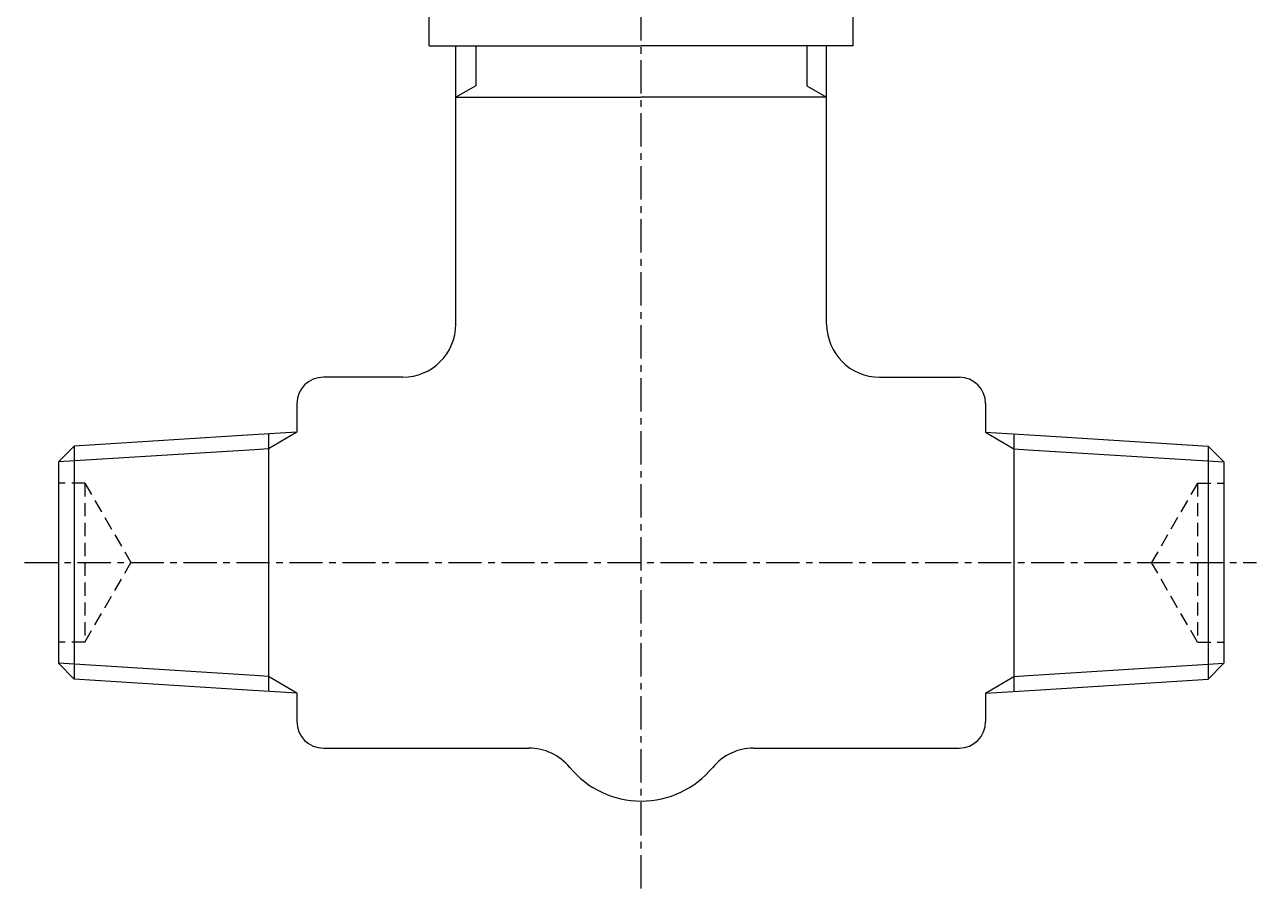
# Model space of a CAD drawing. Extents: x -13.7 to 59.4, y 117.1 to 188.3.
# Drawn here: x 12.86 to 59.36, y 119.48 to 152.07 of the extents above; entities that cross this region are included whole.
import ezdxf

# ---------------------------------------------------------------- set-up
doc = ezdxf.new("R2010")
doc.units = 0
doc.linetypes.add('CENTER', pattern=[2, 1.25, -0.25, 0.25, -0.25])
doc.linetypes.add('DASHED', pattern=[0.75, 0.5, -0.25])
doc.layers.get('0').update_dxf_attribs({"linetype": 'CONTINUOUS'})
doc.layers.add('CENTER', color=1, linetype='CENTER')

msp = doc.modelspace()

# ---------------------------------------------------------------- linework, layer by layer
at = {"color": 7, "linetype": 'CONTINUOUS'}
for p, q in [((28.134, 151.27), (28.134, 152.77)), ((44.134, 151.27), (44.134, 152.77)), ((28.134, 151.27), (36.134, 151.27)), ((29.134, 140.77), (29.134, 151.27)), ((44.134, 151.27), (36.134, 151.27)), ((43.134, 140.77), (43.134, 151.27)), ((29.134, 149.337), (36.134, 149.337)), ((43.134, 149.337), (36.134, 149.337)), ((27.134, 138.77), (24.134, 138.77)), ((45.134, 138.77), (48.134, 138.77)), ((23.134, 137.77), (23.134, 136.697)), ((49.134, 137.77), (49.134, 136.697)), ((21.062, 136.567), (14.725, 136.171)), ((21.062, 136.567), (14.725, 136.171)), ((23.134, 136.697), (21.062, 136.567)), ((23.134, 136.697), (21.062, 136.567)), ((23.134, 136.697), (22.062, 136.065)), ((22.062, 136.63), (22.062, 126.91)), ((22.062, 136.63), (22.062, 136.065)), ((49.134, 136.697), (50.206, 136.065)), ((49.134, 136.697), (51.206, 136.567)), ((49.134, 136.697), (51.206, 136.567)), ((50.206, 136.63), (50.206, 126.91)), ((50.206, 136.63), (50.206, 136.065)), ((51.206, 136.567), (57.543, 136.171)), ((51.206, 136.567), (57.543, 136.171)), ((14.134, 135.57), (14.725, 136.171)), ((14.134, 135.57), (14.725, 136.171)), ((21.532, 136.032), (14.134, 135.57)), ((14.725, 136.171), (14.725, 127.369)), ((22.062, 136.065), (21.532, 136.032)), ((57.543, 136.171), (57.543, 127.369)), ((58.134, 135.57), (57.543, 136.171)), ((58.134, 135.57), (57.543, 136.171)), ((14.134, 135.57), (14.134, 127.97)), ((14.134, 135.57), (14.134, 127.97)), ((58.134, 135.57), (58.134, 127.97)), ((58.134, 135.57), (58.134, 127.97)), ((21.532, 127.508), (14.134, 127.97)), ((14.134, 127.97), (14.725, 127.369)), ((14.134, 127.97), (14.725, 127.369)), ((58.134, 127.97), (57.543, 127.369)), ((58.134, 127.97), (57.543, 127.369)), ((22.062, 127.475), (21.532, 127.508)), ((23.134, 126.843), (22.062, 127.475)), ((49.134, 126.843), (50.206, 127.475)), ((21.062, 126.973), (14.725, 127.369)), ((21.062, 126.973), (14.725, 127.369)), ((23.134, 126.843), (21.062, 126.973)), ((23.134, 126.843), (21.062, 126.973)), ((49.134, 126.843), (51.206, 126.973)), ((49.134, 126.843), (51.206, 126.973)), ((51.206, 126.973), (57.543, 127.369)), ((51.206, 126.973), (57.543, 127.369)), ((23.134, 126.843), (23.134, 125.77)), ((49.134, 126.843), (49.134, 125.77)), ((24.134, 124.77), (31.134, 124.77)), ((31.134, 124.77), (31.634, 124.77)), ((31.634, 124.77), (31.891, 124.77)), ((40.377, 124.77), (48.134, 124.77))]:
    msp.add_line(p, q, dxfattribs=at)
at = {"color": 3, "linetype": 'CONTINUOUS'}
for p, q in [((29.884, 151.27), (29.884, 149.77)), ((42.384, 151.27), (42.384, 149.77)), ((29.884, 149.77), (29.134, 149.337)), ((42.384, 149.77), (43.134, 149.337)), ((23.134, 136.697), (22.062, 136.065)), ((49.134, 136.697), (50.206, 136.065)), ((21.532, 136.032), (14.134, 135.57)), ((22.062, 136.065), (21.532, 136.032)), ((50.206, 136.065), (50.737, 136.032)), ((50.206, 136.065), (50.737, 136.032)), ((50.737, 136.032), (58.134, 135.57)), ((50.737, 136.032), (58.134, 135.57)), ((21.532, 127.508), (14.134, 127.97)), ((50.737, 127.508), (58.134, 127.97)), ((50.737, 127.508), (58.134, 127.97)), ((22.062, 127.475), (21.532, 127.508)), ((23.134, 126.843), (22.062, 127.475)), ((49.134, 126.843), (50.206, 127.475)), ((50.206, 127.475), (50.737, 127.508)), ((50.206, 127.475), (50.737, 127.508))]:
    msp.add_line(p, q, dxfattribs=at)
at = {"color": 3, "linetype": 'DASHED'}
for p, q in [((15.134, 134.77), (14.134, 134.77)), ((15.134, 134.77), (16.866, 131.77)), ((15.134, 134.77), (15.134, 128.77)), ((57.134, 134.77), (55.402, 131.77)), ((57.134, 134.77), (57.134, 128.77)), ((57.134, 134.77), (58.134, 134.77)), ((15.134, 128.77), (16.866, 131.77)), ((57.134, 128.77), (55.402, 131.77)), ((15.134, 128.77), (14.134, 128.77)), ((57.134, 128.77), (58.134, 128.77))]:
    msp.add_line(p, q, dxfattribs=at)
at = {"color": 7, "linetype": 'CONTINUOUS'}
for centre, radius, start, end in [((27.134, 140.77), 2, 270, 0), ((45.134, 140.77), 2, 180, 270), ((24.134, 137.77), 1, 90, 180), ((48.134, 137.77), 1, 0, 90), ((24.134, 125.77), 1, 180, 270), ((48.134, 125.77), 1, 270, 0), ((31.891, 122.77), 2, 39.5212, 90), ((40.377, 122.77), 2, 90, 140.4788), ((36.134, 126.27), 3.5, 219.5212, 320.4788)]:
    msp.add_arc(centre, radius, start, end, dxfattribs=at)
at = {"layer": 'CENTER', "color": 1, "linetype": 'CENTER'}
for p, q in [((36.134, 119.477), (36.134, 188.291)), ((12.856, 131.77), (59.358, 131.77))]:
    msp.add_line(p, q, dxfattribs=at)

doc.saveas('drawing.dxf')
